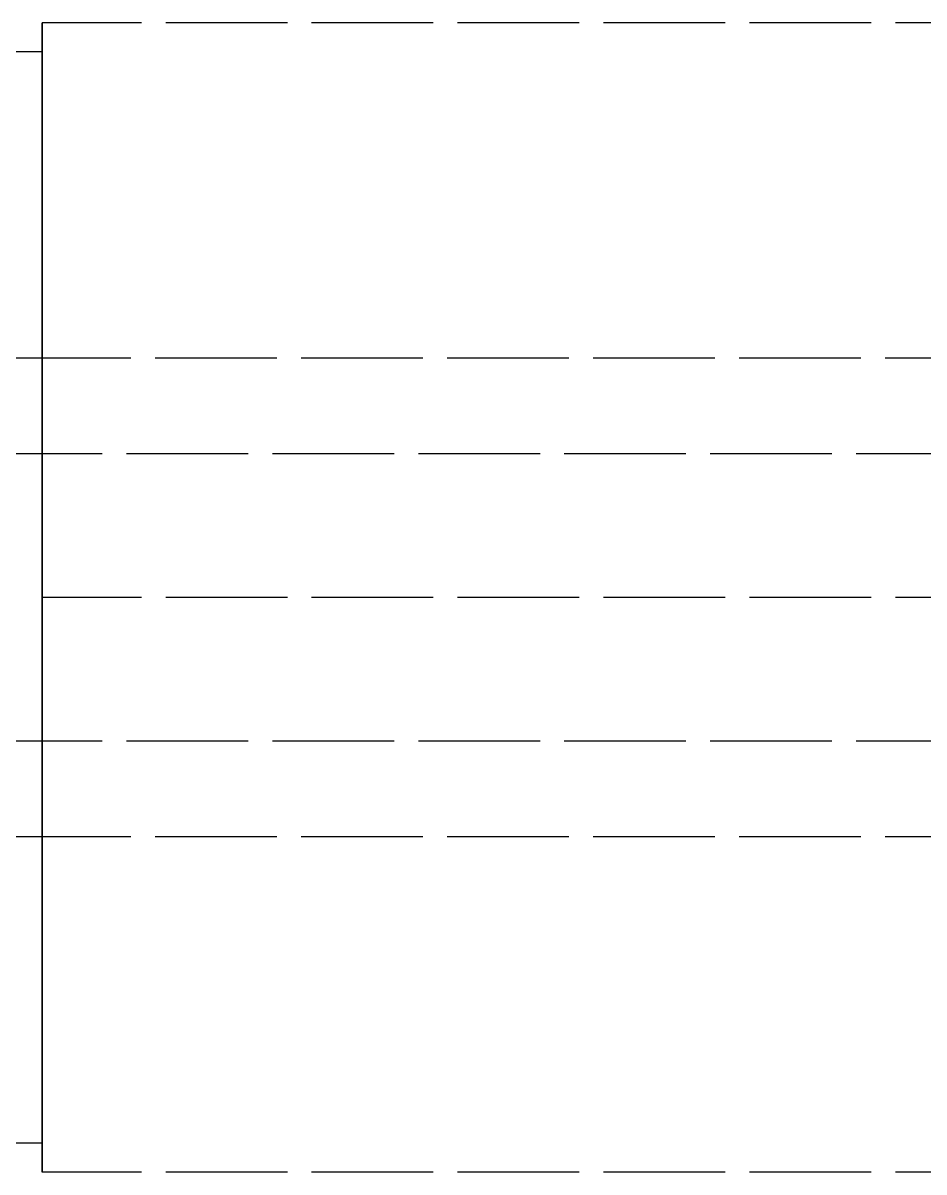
# Model space of a CAD drawing. Header units: millimetres. Extents: x -13 to 276, y -50 to 157.
# Drawn here: x 120.88 to 130.28, y 9.64 to 21.64 of the extents above; entities that cross this region are included whole.
import ezdxf

# ---------------------------------------------------------------- set-up
doc = ezdxf.new("R2010")
doc.units = ezdxf.units.MM
doc.linetypes.add('DASHED', pattern=[1.524, 1.27, -0.254])
doc.layers.add('HIDDEN', color=8, linetype='DASHED')

msp = doc.modelspace()

# ---------------------------------------------------------------- linework, layer by layer
at = {"layer": 'HIDDEN'}
for points in [[(121.075, 15.645), (121.075, 15.74024), (121.075, 15.83548), (121.075, 15.93071), (121.075, 16.02595), (121.075, 16.12119), (121.075, 16.21643), (121.075, 16.31167), (121.075, 16.4069), (121.075, 16.50214), (121.075, 16.59738), (121.075, 16.69262), (121.075, 16.78786), (121.075, 16.8831), (121.075, 16.97833), (121.075, 17.07357), (121.075, 17.16881), (121.075, 17.26405), (121.075, 17.35929), (121.075, 17.45452), (121.075, 17.54976), (121.075, 17.645), (121.075, 17.74024), (121.075, 17.83548), (121.075, 17.93071), (121.075, 18.02595), (121.075, 18.12119), (121.075, 18.21643), (121.075, 18.31167), (121.075, 18.4069), (121.075, 18.50214), (121.075, 18.59738), (121.075, 18.69262), (121.075, 18.78786), (121.075, 18.8831), (121.075, 18.97833), (121.075, 19.07357), (121.075, 19.16881), (121.075, 19.26405), (121.075, 19.35929), (121.075, 19.45452), (121.075, 19.54976), (121.075, 19.645), (121.075, 19.74024), (121.075, 19.83548), (121.075, 19.93071), (121.075, 20.02595), (121.075, 20.12119), (121.075, 20.21643), (121.075, 20.31167), (121.075, 20.4069), (121.075, 20.50214), (121.075, 20.59738), (121.075, 20.69262), (121.075, 20.78786), (121.075, 20.8831), (121.075, 20.97833), (121.075, 21.07357), (121.075, 21.16881), (121.075, 21.26405), (121.075, 21.35929), (121.075, 21.45452), (121.075, 21.54976), (121.075, 21.645)], [(121.075, 21.645), (121.075, 21.45452), (121.075, 21.26405), (121.075, 21.07357), (121.075, 20.8831), (121.075, 20.69262), (121.075, 20.50214), (121.075, 20.31167), (121.075, 20.12119), (121.075, 19.93071), (121.075, 19.74024), (121.075, 19.54976), (121.075, 19.35929), (121.075, 19.16881), (121.075, 18.97833), (121.075, 18.78786), (121.075, 18.59738), (121.075, 18.4069), (121.075, 18.21643), (121.075, 18.02595), (121.075, 17.83548), (121.075, 17.645), (121.075, 17.45452), (121.075, 17.26405), (121.075, 17.07357), (121.075, 16.8831), (121.075, 16.69262), (121.075, 16.50214), (121.075, 16.31167), (121.075, 16.12119), (121.075, 15.93071), (121.075, 15.74024), (121.075, 15.54976), (121.075, 15.35929), (121.075, 15.16881), (121.075, 14.97833), (121.075, 14.78786), (121.075, 14.59738), (121.075, 14.4069), (121.075, 14.21643), (121.075, 14.02595), (121.075, 13.83548), (121.075, 13.645), (121.075, 13.45452), (121.075, 13.26405), (121.075, 13.07357), (121.075, 12.8831), (121.075, 12.69262), (121.075, 12.50214), (121.075, 12.31167), (121.075, 12.12119), (121.075, 11.93071), (121.075, 11.74024), (121.075, 11.54976), (121.075, 11.35929), (121.075, 11.16881), (121.075, 10.97833), (121.075, 10.78786), (121.075, 10.59738), (121.075, 10.4069), (121.075, 10.21643), (121.075, 10.02595), (121.075, 9.83548), (121.075, 9.645)], [(138.875, 21.645), (121.075, 21.645)], [(121.075, 21.345), (120.675, 21.345)], [(121.075, 15.645), (121.075, 15.73548), (121.075, 15.82595), (121.075, 15.91643), (121.075, 16.0069), (121.075, 16.09738), (121.075, 16.18786), (121.075, 16.27833), (121.075, 16.36881), (121.075, 16.45929), (121.075, 16.54976), (121.075, 16.64024), (121.075, 16.73071), (121.075, 16.82119), (121.075, 16.91167), (121.075, 17.00214), (121.075, 17.09262), (121.075, 17.1831), (121.075, 17.27357), (121.075, 17.36405), (121.075, 17.45452), (121.075, 17.545), (121.075, 17.63548), (121.075, 17.72595), (121.075, 17.81643), (121.075, 17.9069), (121.075, 17.99738), (121.075, 18.08786), (121.075, 18.17833), (121.075, 18.26881), (121.075, 18.35929), (121.075, 18.44976), (121.075, 18.54024), (121.075, 18.63071), (121.075, 18.72119), (121.075, 18.81167), (121.075, 18.90214), (121.075, 18.99262), (121.075, 19.0831), (121.075, 19.17357), (121.075, 19.26405), (121.075, 19.35452), (121.075, 19.445), (121.075, 19.53548), (121.075, 19.62595), (121.075, 19.71643), (121.075, 19.8069), (121.075, 19.89738), (121.075, 19.98786), (121.075, 20.07833), (121.075, 20.16881), (121.075, 20.25929), (121.075, 20.34976), (121.075, 20.44024), (121.075, 20.53071), (121.075, 20.62119), (121.075, 20.71167), (121.075, 20.80214), (121.075, 20.89262), (121.075, 20.9831), (121.075, 21.07357), (121.075, 21.16405), (121.075, 21.25452), (121.075, 21.345)], [(121.075, 21.345), (121.075, 21.16405), (121.075, 20.9831), (121.075, 20.80214), (121.075, 20.62119), (121.075, 20.44024), (121.075, 20.25929), (121.075, 20.07833), (121.075, 19.89738), (121.075, 19.71643), (121.075, 19.53548), (121.075, 19.35452), (121.075, 19.17357), (121.075, 18.99262), (121.075, 18.81167), (121.075, 18.63071), (121.075, 18.44976), (121.075, 18.26881), (121.075, 18.08786), (121.075, 17.9069), (121.075, 17.72595), (121.075, 17.545), (121.075, 17.36405), (121.075, 17.1831), (121.075, 17.00214), (121.075, 16.82119), (121.075, 16.64024), (121.075, 16.45929), (121.075, 16.27833), (121.075, 16.09738), (121.075, 15.91643), (121.075, 15.73548), (121.075, 15.55452), (121.075, 15.37357), (121.075, 15.19262), (121.075, 15.01167), (121.075, 14.83071), (121.075, 14.64976), (121.075, 14.46881), (121.075, 14.28786), (121.075, 14.1069), (121.075, 13.92595), (121.075, 13.745), (121.075, 13.56405), (121.075, 13.3831), (121.075, 13.20214), (121.075, 13.02119), (121.075, 12.84024), (121.075, 12.65929), (121.075, 12.47833), (121.075, 12.29738), (121.075, 12.11643), (121.075, 11.93548), (121.075, 11.75452), (121.075, 11.57357), (121.075, 11.39262), (121.075, 11.21167), (121.075, 11.03071), (121.075, 10.84976), (121.075, 10.66881), (121.075, 10.48786), (121.075, 10.3069), (121.075, 10.12595), (121.075, 9.945)], [(146.385, 18.145), (95.375, 18.145)], [(146.085, 17.145), (89.375, 17.145)], [(138.875, 15.645), (121.075, 15.645)], [(121.075, 9.645), (121.075, 9.74024), (121.075, 9.83548), (121.075, 9.93071), (121.075, 10.02595), (121.075, 10.12119), (121.075, 10.21643), (121.075, 10.31167), (121.075, 10.4069), (121.075, 10.50214), (121.075, 10.59738), (121.075, 10.69262), (121.075, 10.78786), (121.075, 10.8831), (121.075, 10.97833), (121.075, 11.07357), (121.075, 11.16881), (121.075, 11.26405), (121.075, 11.35929), (121.075, 11.45452), (121.075, 11.54976), (121.075, 11.645), (121.075, 11.74024), (121.075, 11.83548), (121.075, 11.93071), (121.075, 12.02595), (121.075, 12.12119), (121.075, 12.21643), (121.075, 12.31167), (121.075, 12.4069), (121.075, 12.50214), (121.075, 12.59738), (121.075, 12.69262), (121.075, 12.78786), (121.075, 12.8831), (121.075, 12.97833), (121.075, 13.07357), (121.075, 13.16881), (121.075, 13.26405), (121.075, 13.35929), (121.075, 13.45452), (121.075, 13.54976), (121.075, 13.645), (121.075, 13.74024), (121.075, 13.83548), (121.075, 13.93071), (121.075, 14.02595), (121.075, 14.12119), (121.075, 14.21643), (121.075, 14.31167), (121.075, 14.4069), (121.075, 14.50214), (121.075, 14.59738), (121.075, 14.69262), (121.075, 14.78786), (121.075, 14.8831), (121.075, 14.97833), (121.075, 15.07357), (121.075, 15.16881), (121.075, 15.26405), (121.075, 15.35929), (121.075, 15.45452), (121.075, 15.54976), (121.075, 15.645)], [(121.075, 9.945), (121.075, 10.03548), (121.075, 10.12595), (121.075, 10.21643), (121.075, 10.3069), (121.075, 10.39738), (121.075, 10.48786), (121.075, 10.57833), (121.075, 10.66881), (121.075, 10.75929), (121.075, 10.84976), (121.075, 10.94024), (121.075, 11.03071), (121.075, 11.12119), (121.075, 11.21167), (121.075, 11.30214), (121.075, 11.39262), (121.075, 11.4831), (121.075, 11.57357), (121.075, 11.66405), (121.075, 11.75452), (121.075, 11.845), (121.075, 11.93548), (121.075, 12.02595), (121.075, 12.11643), (121.075, 12.2069), (121.075, 12.29738), (121.075, 12.38786), (121.075, 12.47833), (121.075, 12.56881), (121.075, 12.65929), (121.075, 12.74976), (121.075, 12.84024), (121.075, 12.93071), (121.075, 13.02119), (121.075, 13.11167), (121.075, 13.20214), (121.075, 13.29262), (121.075, 13.3831), (121.075, 13.47357), (121.075, 13.56405), (121.075, 13.65452), (121.075, 13.745), (121.075, 13.83548), (121.075, 13.92595), (121.075, 14.01643), (121.075, 14.1069), (121.075, 14.19738), (121.075, 14.28786), (121.075, 14.37833), (121.075, 14.46881), (121.075, 14.55929), (121.075, 14.64976), (121.075, 14.74024), (121.075, 14.83071), (121.075, 14.92119), (121.075, 15.01167), (121.075, 15.10214), (121.075, 15.19262), (121.075, 15.2831), (121.075, 15.37357), (121.075, 15.46405), (121.075, 15.55452), (121.075, 15.645)], [(146.085, 14.145), (89.375, 14.145)], [(146.385, 13.145), (95.375, 13.145)], [(121.075, 9.945), (120.675, 9.945)], [(138.875, 9.645), (121.075, 9.645)]]:
    msp.add_lwpolyline(points, dxfattribs=at)

doc.saveas('drawing.dxf')
